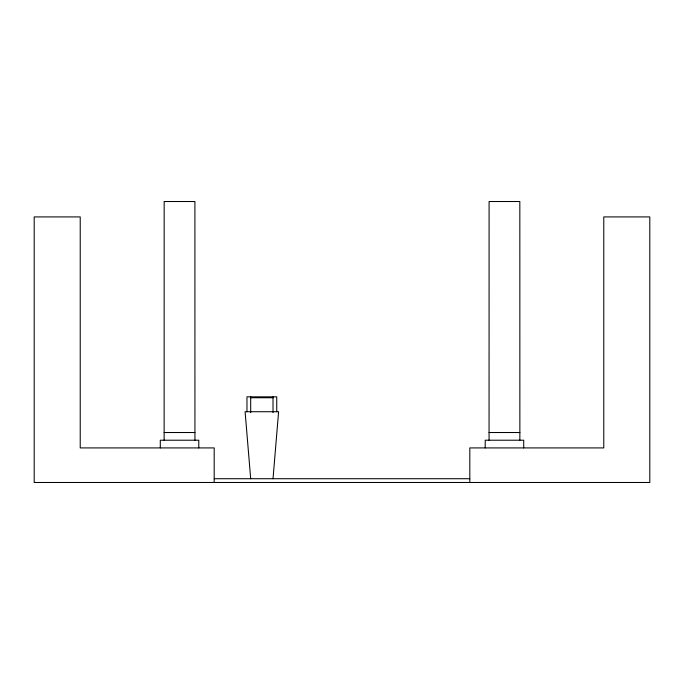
<?xml version="1.0" encoding="UTF-8"?>
<svg xmlns="http://www.w3.org/2000/svg" width="684" height="684" viewBox="0 0 684 684"><rect width="100%" height="100%" fill="white"/><g stroke="black" fill="none" stroke-linecap="round" stroke-linejoin="round"><path stroke-width="1.03" d="M273.019 478.714L278.602 411.725L245.103 411.725L250.686 478.714M250.686 397.737L273.019 397.737M164.134 432.519L194.94 432.519M489.06 432.519L519.866 432.519M214.186 478.714L469.814 478.714M523.713 447.917L523.713 440.214L485.212 440.214L485.212 447.917M519.866 440.214L519.831 201.515L489.094 201.515L489.06 440.214M469.814 482.485L469.814 447.917L603.775 447.917L603.775 216.913L649.8 216.913L649.8 482.485L34.2 482.485L34.2 216.913L80.225 216.913L80.225 447.917L214.186 447.917L214.186 482.485M276.738 411.725L276.738 396.84L246.967 396.84L246.967 411.725M273.019 396.84L273.019 412.632M250.686 396.84L250.686 412.632M198.787 447.917L198.787 440.214L160.287 440.214L160.287 447.917M194.94 440.214L194.906 201.515L164.169 201.515L164.134 440.214"/></g></svg>
